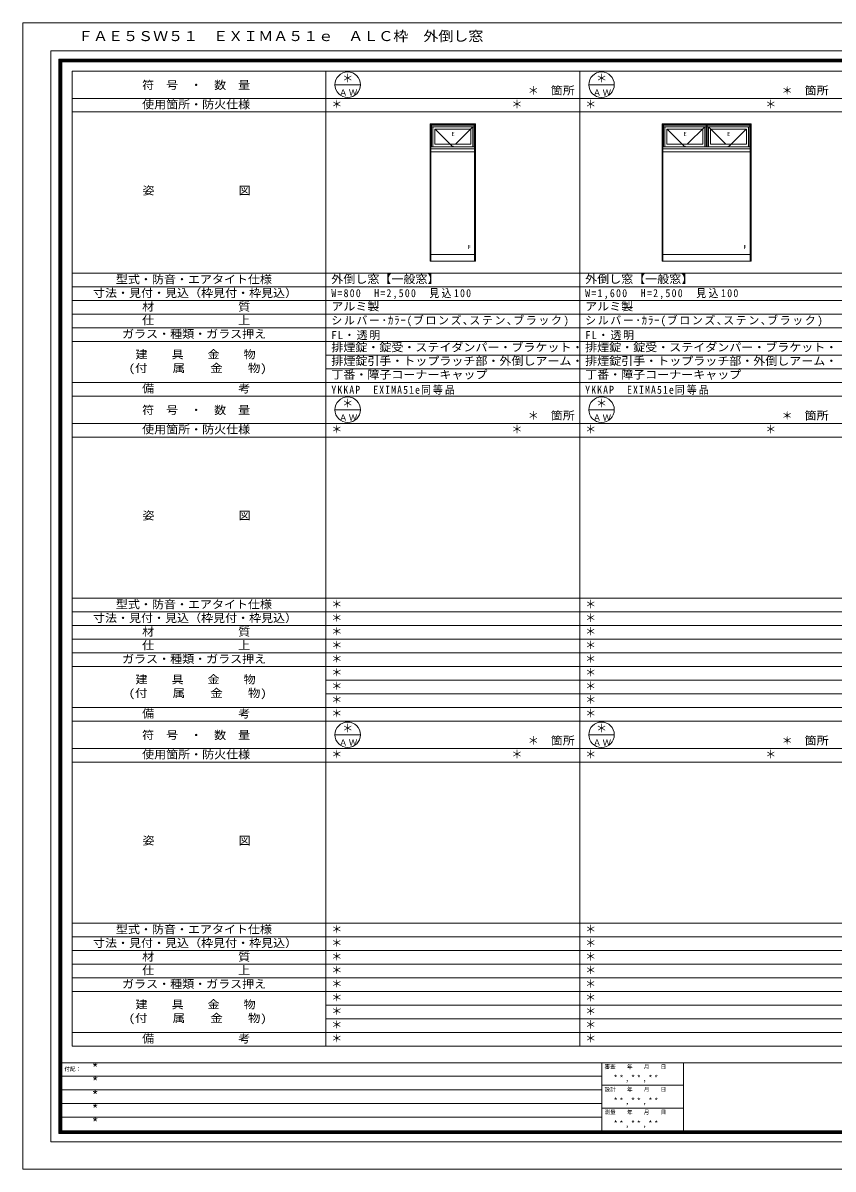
# Model space of a CAD drawing. Units: millimetres, scale not verified. Extents: x -14850 to 14850, y -10500 to 10500.
# Drawn here: x -14850 to -9, y -10500 to 10500 of the extents above; entities that cross this region are included whole.
import ezdxf
from ezdxf.enums import TextEntityAlignment as Align

# ---------------------------------------------------------------- set-up
doc = ezdxf.new("R2010")
doc.units = ezdxf.units.MM
doc.header["$LTSCALE"] = 50
doc.linetypes.add('DOUBLE_CHAIN2', pattern=[12.8, 9, -1, 0.6, -0.6, 0.6, -1])
doc.layers.add('0-0_0', color=7, linetype='Continuous')
doc.layers.add('0-1_USER1', color=7, linetype='Continuous', lineweight=9)
doc.layers.add('0-2_YKK_ZWAK', color=4, linetype='Continuous', lineweight=9)
doc.styles.add('ＭＳ ゴシック', font='')
doc.styles.get('ＭＳ ゴシック').set_extended_font_data('MS Gothic')

msp = doc.modelspace()

# ---------------------------------------------------------------- linework, layer by layer
at = {"layer": '0-1_USER1'}
for p, q in [((-14850, -10500), (-14850, 10500)), ((-14850, 10500), (14850, 10500)), ((-14340.23, -9999.25), (-14340.23, 9987.41)), ((-14340.23, 9987.41), (14340.79, 9987.41)), ((-14190.23, -9849.81), (-14190.23, 9837.97)), ((-14190.23, 9837.97), (14190.23, 9837.97)), ((-14177.82, -9837.41), (-14177.82, 9825.57)), ((-14177.82, 9825.57), (14177.82, 9825.57)), ((-14164.85, -9825), (-14164.85, 9812.59)), ((-14164.85, 9812.59), (14165.42, 9812.59)), ((-14152.44, -9812.03), (-14152.44, 9799.62)), ((-14152.44, 9799.62), (14152.45, 9799.62)), ((-14140.04, -9799.06), (-14140.04, 9787.22)), ((-14140.04, 9787.22), (14140.04, 9787.22)), ((-13949.96, -8247.06), (-13949.96, 9617.94)), ((-13949.96, 9617.94), (13950.04, 9617.94)), ((-9299.96, -8247.06), (-9299.96, 9617.94)), ((-4649.96, -8247.06), (-4649.96, 9617.94)), ((-9133.29, 9367.94), (-8666.63, 9367.94)), ((-4483.29, 9367.94), (-4016.63, 9367.94)), ((-13949.96, 9117.94), (13950.04, 9117.94)), ((-13949.96, 8867.94), (13950.04, 8867.94)), ((-13949.96, 5912.94), (13950.04, 5912.94)), ((-13949.96, 5662.94), (13950.04, 5662.94)), ((-13949.96, 5412.94), (13950.04, 5412.94)), ((-13949.96, 5162.94), (13950.04, 5162.94)), ((-13949.96, 4912.94), (13950.04, 4912.94)), ((-13949.96, 4662.94), (13950.04, 4662.94)), ((-9299.96, 4412.94), (13950.04, 4412.94)), ((-9299.96, 4162.94), (13950.04, 4162.94)), ((-13949.96, 3912.94), (13950.04, 3912.94)), ((-13949.96, 3662.94), (13950.04, 3662.94)), ((-9133.29, 3412.94), (-8666.63, 3412.94)), ((-4483.29, 3412.94), (-4016.63, 3412.94)), ((-13949.96, 3162.94), (13950.04, 3162.94)), ((-13949.96, 2912.94), (13950.04, 2912.94)), ((-13949.96, -42.06), (13950.04, -42.06)), ((-13949.96, -292.06), (13950.04, -292.06)), ((-13949.96, -542.06), (13950.04, -542.06)), ((-13949.96, -792.06), (13950.04, -792.06)), ((-13949.96, -1042.06), (13950.04, -1042.06)), ((-13949.96, -1292.06), (13950.04, -1292.06)), ((-9299.96, -1542.06), (13950.04, -1542.06)), ((-9299.96, -1792.06), (13950.04, -1792.06)), ((-13949.96, -2042.06), (13950.04, -2042.06)), ((-13949.96, -2292.06), (13950.04, -2292.06)), ((-9133.29, -2542.06), (-8666.63, -2542.06)), ((-4483.29, -2542.06), (-4016.63, -2542.06)), ((-13949.96, -2792.06), (13950.04, -2792.06)), ((-13949.96, -3042.06), (13950.04, -3042.06)), ((-13949.96, -5997.06), (13950.04, -5997.06)), ((-13949.96, -6247.06), (13950.04, -6247.06)), ((-13949.96, -6497.06), (13950.04, -6497.06)), ((-13949.96, -6747.06), (13950.04, -6747.06)), ((-13949.96, -6997.06), (13950.04, -6997.06)), ((-13949.96, -7247.06), (13950.04, -7247.06)), ((-9299.96, -7497.06), (13950.04, -7497.06)), ((-9299.96, -7747.06), (13950.04, -7747.06)), ((-13949.96, -7997.06), (13950.04, -7997.06)), ((-13949.96, -8247.06), (13950.04, -8247.06)), ((-14190.23, -8550.56), (14190.23, -8550.56)), ((-4245.68, -8550.56), (-4245.68, -9849.81)), ((-2746.8, -8550.56), (-2746.8, -9849.81)), ((-4245.68, -8798.68), (-14190.23, -8798.68)), ((-2746.8, -8965.6), (-4245.68, -8965.6)), ((-4245.68, -9049.62), (-14190.23, -9049.62)), ((-4245.68, -9299.44), (-14190.23, -9299.44)), ((-2746.8, -9382.33), (-4245.68, -9382.33)), ((-4245.68, -9549.25), (-14190.23, -9549.25)), ((14190.23, -9849.81), (-14190.23, -9849.81)), ((14177.82, -9837.41), (-14177.82, -9837.41)), ((14165.42, -9825), (-14164.85, -9825)), ((14152.45, -9812.03), (-14152.44, -9812.03)), ((14140.04, -9799.06), (-14140.04, -9799.06)), ((14340.79, -9999.25), (-14340.23, -9999.25)), ((-14850, -10500), (14850, -10500))]:
    msp.add_line(p, q, dxfattribs=at)
for centre in [(-8899.96, 9367.94), (-4249.96, 9367.94), (-8899.96, 3412.94), (-4249.96, 3412.94), (-8899.96, -2542.06), (-4249.96, -2542.06)]:
    msp.add_circle(centre, 233.33, dxfattribs=at)
at = {"layer": '0-2_YKK_ZWAK'}
for p, q in [((-6559.96, 8650.44), (-7389.96, 8650.44)), ((-7389.96, 6135.44), (-7389.96, 8650.44)), ((-7374.96, 6135.44), (-7374.96, 8650.44)), ((-6574.96, 8635.44), (-7374.96, 8635.44)), ((-7366.96, 8230.44), (-7366.96, 8635.44)), ((-6582.96, 8625.94), (-7366.96, 8625.94)), ((-6582.96, 8230.44), (-6582.96, 8635.44)), ((-6574.96, 6135.44), (-6574.96, 8650.44)), ((-6559.96, 6135.44), (-6559.96, 8650.44)), ((-1509.96, 8650.44), (-3139.96, 8650.44)), ((-3139.96, 6135.44), (-3139.96, 8650.44)), ((-3124.96, 6135.44), (-3124.96, 8650.44)), ((-1524.96, 8635.44), (-3124.96, 8635.44)), ((-3116.96, 8230.44), (-3116.96, 8635.44)), ((-1532.96, 8625.94), (-3116.96, 8625.94)), ((-2334.96, 8230.44), (-2334.96, 8625.94)), ((-2314.96, 8230.44), (-2314.96, 8625.94)), ((-1532.96, 8230.44), (-1532.96, 8635.44)), ((-1524.96, 6135.44), (-1524.96, 8650.44)), ((-1509.96, 6135.44), (-1509.96, 8650.44)), ((-6582.96, 8595.44), (-7366.96, 8595.44)), ((-7341.96, 8230.44), (-7341.96, 8595.44)), ((-7306.96, 8550.44), (-7306.96, 8278.44)), ((-7306.96, 8550.44), (-6642.96, 8550.44)), ((-6642.96, 8550.44), (-6642.96, 8278.44)), ((-6607.96, 8230.44), (-6607.96, 8595.44)), ((-2334.96, 8595.44), (-3116.96, 8595.44)), ((-3091.96, 8230.44), (-3091.96, 8595.44)), ((-3056.96, 8550.44), (-3056.96, 8278.44)), ((-3056.96, 8550.44), (-2394.96, 8550.44)), ((-2394.96, 8278.44), (-2394.96, 8550.44)), ((-2359.96, 8230.44), (-2359.96, 8595.44)), ((-1532.96, 8595.44), (-2314.96, 8595.44)), ((-2289.96, 8230.44), (-2289.96, 8595.44)), ((-2254.96, 8278.44), (-2254.96, 8550.44)), ((-2254.96, 8550.44), (-1592.96, 8550.44)), ((-1592.96, 8278.44), (-1592.96, 8550.44)), ((-1557.96, 8230.44), (-1557.96, 8595.44)), ((-6574.96, 8230.44), (-7374.96, 8230.44)), ((-6574.96, 8195.44), (-7374.96, 8195.44)), ((-6642.96, 8278.44), (-7306.96, 8278.44)), ((-1524.96, 8230.44), (-3124.96, 8230.44)), ((-1524.96, 8195.44), (-3124.96, 8195.44)), ((-3056.96, 8278.44), (-2394.96, 8278.44)), ((-2254.96, 8278.44), (-1592.96, 8278.44)), ((-6574.96, 8135.44), (-7374.96, 8135.44)), ((-1524.96, 8135.44), (-3124.96, 8135.44)), ((-7389.96, 6135.44), (-6559.96, 6135.44)), ((-7374.96, 6255.44), (-6574.96, 6255.44)), ((-3139.96, 6135.44), (-1509.96, 6135.44)), ((-3124.96, 6255.44), (-1524.96, 6255.44))]:
    msp.add_line(p, q, dxfattribs=at)
at = {"layer": '0-2_YKK_ZWAK', "linetype": 'DOUBLE_CHAIN2'}
for p, q in [((-6974.96, 8230.44), (-7341.96, 8595.44)), ((-6607.96, 8595.44), (-6974.96, 8230.44)), ((-2725.96, 8230.44), (-3091.96, 8595.44)), ((-2359.96, 8595.44), (-2725.96, 8230.44)), ((-2289.96, 8595.44), (-1923.96, 8230.44)), ((-1923.96, 8230.44), (-1557.96, 8595.44))]:
    msp.add_line(p, q, dxfattribs=at)

# ---------------------------------------------------------------- texts
at = {"layer": '0-0_0', "color": 3, "style": 'ＭＳ ゴシック', "width": 1.1}
msp.add_text('ＦＡＥ５ＳＷ５１\u3000ＥＸＩＭＡ５１ｅ\u3000ＡＬＣ枠\u3000外倒し窓 ', height=183.3, dxfattribs=at).set_placement((-13840.23, 10112.41), align=Align.BOTTOM_LEFT)
at = {"layer": '0-0_0', "style": 'ＭＳ ゴシック'}
for p in [(-8999.96, 9367.94), (-4349.96, 9367.94), (-5599.96, 9142.94), (-949.96, 9142.94), (-9199.96, 8892.94), (-5899.96, 8892.94), (-4549.96, 8892.94), (-1249.96, 8892.94), (-8999.96, 3412.94), (-4349.96, 3412.94), (-5599.96, 3187.94), (-949.96, 3187.94), (-9199.96, 2937.94), (-5899.96, 2937.94), (-4549.96, 2937.94), (-1249.96, 2937.94), (-9199.96, -267.06), (-4549.96, -267.06), (-9199.96, -517.06), (-4549.96, -517.06), (-9199.96, -767.06), (-4549.96, -767.06), (-9199.96, -1017.06), (-4549.96, -1017.06), (-9199.96, -1267.06), (-4549.96, -1267.06), (-9199.96, -1517.06), (-4549.96, -1517.06), (-9199.96, -1767.06), (-4549.96, -1767.06), (-9199.96, -2017.06), (-4549.96, -2017.06), (-9199.96, -2267.06), (-4549.96, -2267.06), (-8999.96, -2542.06), (-4349.96, -2542.06), (-5599.96, -2767.06), (-949.96, -2767.06), (-9199.96, -3017.06), (-5899.96, -3017.06), (-4549.96, -3017.06), (-1249.96, -3017.06), (-9199.96, -6222.06), (-4549.96, -6222.06), (-9199.96, -6472.06), (-4549.96, -6472.06), (-9199.96, -6722.06), (-4549.96, -6722.06), (-9199.96, -6972.06), (-4549.96, -6972.06), (-9199.96, -7222.06), (-4549.96, -7222.06), (-9199.96, -7472.06), (-4549.96, -7472.06), (-9199.96, -7722.06), (-4549.96, -7722.06), (-9199.96, -7972.06), (-4549.96, -7972.06), (-9199.96, -8222.06), (-4549.96, -8222.06)]:
    msp.add_text('＊', height=146.6, dxfattribs=at).set_placement(p, align=Align.BOTTOM_LEFT)
at = {"layer": '0-0_0', "style": 'ＭＳ ゴシック', "width": 1.1}
for s, p in [('外倒し窓【一般窓】', (-9199.96, 5687.94)), ('外倒し窓【一般窓】', (-4549.96, 5687.94)), ('アルミ製', (-9199.96, 5187.94)), ('アルミ製', (-4549.96, 5187.94)), ('排煙錠・錠受・ステイダンパー・ブラケット・', (-9199.96, 4437.94)), ('排煙錠・錠受・ステイダンパー・ブラケット・', (-4549.96, 4437.94)), ('排煙錠引手・トップラッチ部・外倒しアーム・', (-9199.96, 4187.94)), ('排煙錠引手・トップラッチ部・外倒しアーム・', (-4549.96, 4187.94)), ('丁番・障子コーナーキャップ', (-9199.96, 3937.94)), ('丁番・障子コーナーキャップ', (-4549.96, 3937.94))]:
    msp.add_text(s, height=146.6, dxfattribs=at).set_placement(p, align=Align.BOTTOM_LEFT)
at = {"layer": '0-0_0', "char_height": 146.6, "attachment_point": 7, "style": 'ＭＳ ゴシック'}
for s, insert in [('\\T1.25;\\W0.9;W=800\\~\\~H=2,500\\~\\~見込100', (-9199.96, 5437.94)), ('\\T1.26;\\W0.9;W=1,600\\~\\~H=2,500\\~\\~見込100', (-4549.96, 5437.94)), ('\\T1.15;シルバー･ｶﾗｰ(ブロンズ､ステン､ブラック)', (-9199.96, 4937.94)), ('\\T1.15;シルバー･ｶﾗｰ(ブロンズ､ステン､ブラック)', (-4549.96, 4937.94)), ('\\T1.16;FL・透明', (-9199.96, 4687.94)), ('\\T1.16;FL・透明', (-4549.96, 4687.94)), ('\\T1.22;\\W0.9;YKKAP\u3000EXIMA51e同等品', (-9199.96, 3687.94)), ('\\T1.22;\\W0.9;YKKAP\u3000EXIMA51e同等品', (-4549.96, 3687.94))]:
    msp.add_mtext(s, dxfattribs=dict(at, insert=insert))
at = {"layer": '0-1_USER1', "style": 'ＭＳ ゴシック'}
for s, width, p in [('符\u3000号\u3000・\u3000数\u3000量', 1.1, (-12666.33, 9242.94)), ('箇所', 1.1, (-5179.96, 9142.94)), ('箇所', 1.1, (-529.96, 9142.94)), ('使用箇所・防火仕様', 1.1, (-12666.33, 8887.94)), ('姿\u3000\u3000\u3000\u3000\u3000\u3000\u3000図', 1.1, (-12659.66, 7310.44)), ('型式・防音・エアタイト仕様', 1.1, (-13146.33, 5682.94)), ('寸法・見付・見込（枠見付・枠見込）', 1.1, (-13566.33, 5432.94)), ('材\u3000\u3000\u3000\u3000\u3000\u3000\u3000質', 1.1, (-12666.33, 5182.94)), ('仕\u3000\u3000\u3000\u3000\u3000\u3000\u3000上', 1.1, (-12666.33, 4932.94)), ('ガラス・種類・ガラス押え', 1.1, (-13033, 4682.94)), ('建\u3000\u3000具\u3000\u3000金\u3000\u3000物', 1.1, (-12786.33, 4307.94)), ('(付\u3000\u3000属\u3000\u3000金\u3000\u3000物)', 1.15, (-12913, 4057.94)), ('備\u3000\u3000\u3000\u3000\u3000\u3000\u3000考', 1.1, (-12666.33, 3682.94)), ('符\u3000号\u3000・\u3000数\u3000量', 1.1, (-12666.33, 3287.94)), ('箇所', 1.1, (-5179.96, 3187.94)), ('箇所', 1.1, (-529.96, 3187.94)), ('使用箇所・防火仕様', 1.1, (-12666.33, 2932.94)), ('姿\u3000\u3000\u3000\u3000\u3000\u3000\u3000図', 1.1, (-12659.66, 1355.44)), ('型式・防音・エアタイト仕様', 1.1, (-13146.33, -272.06)), ('寸法・見付・見込（枠見付・枠見込）', 1.1, (-13566.33, -522.06)), ('材\u3000\u3000\u3000\u3000\u3000\u3000\u3000質', 1.1, (-12666.33, -772.06)), ('仕\u3000\u3000\u3000\u3000\u3000\u3000\u3000上', 1.1, (-12666.33, -1022.06)), ('ガラス・種類・ガラス押え', 1.1, (-13033, -1272.06)), ('建\u3000\u3000具\u3000\u3000金\u3000\u3000物', 1.1, (-12786.33, -1647.06)), ('(付\u3000\u3000属\u3000\u3000金\u3000\u3000物)', 1.15, (-12913, -1897.06)), ('備\u3000\u3000\u3000\u3000\u3000\u3000\u3000考', 1.1, (-12666.33, -2272.06)), ('符\u3000号\u3000・\u3000数\u3000量', 1.1, (-12666.33, -2667.06)), ('箇所', 1.1, (-5179.96, -2767.06)), ('箇所', 1.1, (-529.96, -2767.06)), ('使用箇所・防火仕様', 1.1, (-12666.33, -3022.06)), ('姿\u3000\u3000\u3000\u3000\u3000\u3000\u3000図', 1.1, (-12659.66, -4599.56)), ('型式・防音・エアタイト仕様', 1.1, (-13146.33, -6227.06)), ('寸法・見付・見込（枠見付・枠見込）', 1.1, (-13566.33, -6477.06)), ('材\u3000\u3000\u3000\u3000\u3000\u3000\u3000質', 1.1, (-12666.33, -6727.06)), ('仕\u3000\u3000\u3000\u3000\u3000\u3000\u3000上', 1.1, (-12666.33, -6977.06)), ('ガラス・種類・ガラス押え', 1.1, (-13033, -7227.06)), ('建\u3000\u3000具\u3000\u3000金\u3000\u3000物', 1.1, (-12786.33, -7602.06)), ('(付\u3000\u3000属\u3000\u3000金\u3000\u3000物)', 1.15, (-12913, -7852.06)), ('備\u3000\u3000\u3000\u3000\u3000\u3000\u3000考', 1.1, (-12666.33, -8227.06))]:
    msp.add_text(s, height=146.6, dxfattribs=dict(at, width=width)).set_placement(p, align=Align.BOTTOM_LEFT)
at = {"layer": '0-1_USER1', "color": 3, "style": 'ＭＳ ゴシック'}
for p in [(-13590.04, -8798.68), (-13590.04, -9049.62), (-13590.04, -9299.62), (-13590.04, -9550.38), (-13590.04, -9800.38)]:
    msp.add_text('*', height=183.3, dxfattribs=at).set_placement(p, align=Align.BOTTOM_LEFT)
at = {"layer": '0-1_USER1', "color": 4, "style": 'ＭＳ ゴシック'}
for s, p in [('審査\u3000\u3000年\u3000\u3000月\u3000\u3000日', (-4195.68, -8683.68)), ('付記：', (-14090.04, -8723.68)), ('設計\u3000\u3000年\u3000\u3000月\u3000\u3000日', (-4195.68, -9098.72)), ('測量\u3000\u3000年\u3000\u3000月\u3000\u3000日', (-4195.68, -9515.45))]:
    msp.add_text(s, height=73.31, dxfattribs=at).set_placement(p, align=Align.BOTTOM_LEFT)
at = {"layer": '0-1_USER1', "char_height": 110, "attachment_point": 7, "style": 'ＭＳ ゴシック'}
for s, insert in [('\\T1.17;ＡＷ', (-9059.96, 9167.94)), ('\\T1.17;ＡＷ', (-4409.96, 9167.94)), ('\\T1.17;ＡＷ', (-9059.96, 3212.94)), ('\\T1.17;ＡＷ', (-4409.96, 3212.94)), ('\\T1.17;ＡＷ', (-9059.96, -2742.06)), ('\\T1.17;ＡＷ', (-4409.96, -2742.06)), ('\\T1.39;\\W0.85;**,**,**', (-4029.7, -8916.54)), ('\\T1.39;\\W0.85;**,**,**', (-4029.7, -9333.27)), ('\\T1.39;\\W0.85;**,**,**', (-4029.7, -9750))]:
    msp.add_mtext(s, dxfattribs=dict(at, insert=insert))
at = {"layer": '0-2_YKK_ZWAK', "style": 'ＭＳ ゴシック'}
for s, p in [('E', (-6998.98, 8406.78)), ('E', (-2749.98, 8406.78)), ('E', (-1947.98, 8406.78)), ('F', (-6702.8, 6335.97)), ('F', (-1652.8, 6335.97))]:
    msp.add_text(s, height=73.31, dxfattribs=at).set_placement(p, align=Align.BOTTOM_LEFT)

doc.saveas('drawing.dxf')
